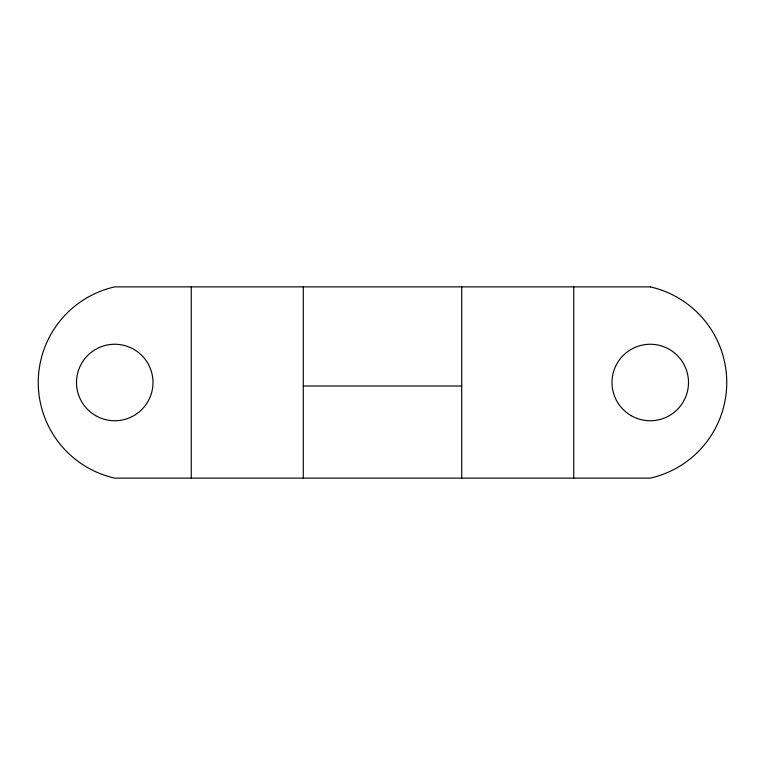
<?xml version="1.0" encoding="UTF-8"?>
<svg xmlns="http://www.w3.org/2000/svg" width="765" height="765" viewBox="0 0 765 765"><rect width="100%" height="100%" fill="white"/><g stroke="black" fill="none" stroke-linecap="round" stroke-linejoin="round"><path stroke-width="1.15" d="M303.284 386L461.716 386M573.75 286.875L573.75 478.125M461.716 286.875L461.716 478.125M303.284 286.875L303.284 478.125M191.25 286.875L191.25 478.125M650.25 286.875L114.75 286.875A98.016 98.016 0 0 0 38.25 382.5A98.016 98.016 0 0 0 114.75 478.125L650.25 478.125A98.016 98.016 0 0 0 650.25 286.875M631.125 415.625A38.25 38.25 0 0 0 688.5 382.5A38.25 38.25 0 0 0 631.125 349.376A38.25 38.25 0 0 0 631.125 415.625M95.625 415.625A38.25 38.25 0 0 0 153 382.5A38.25 38.25 0 0 0 95.625 349.376A38.25 38.25 0 0 0 95.625 415.625"/></g></svg>
